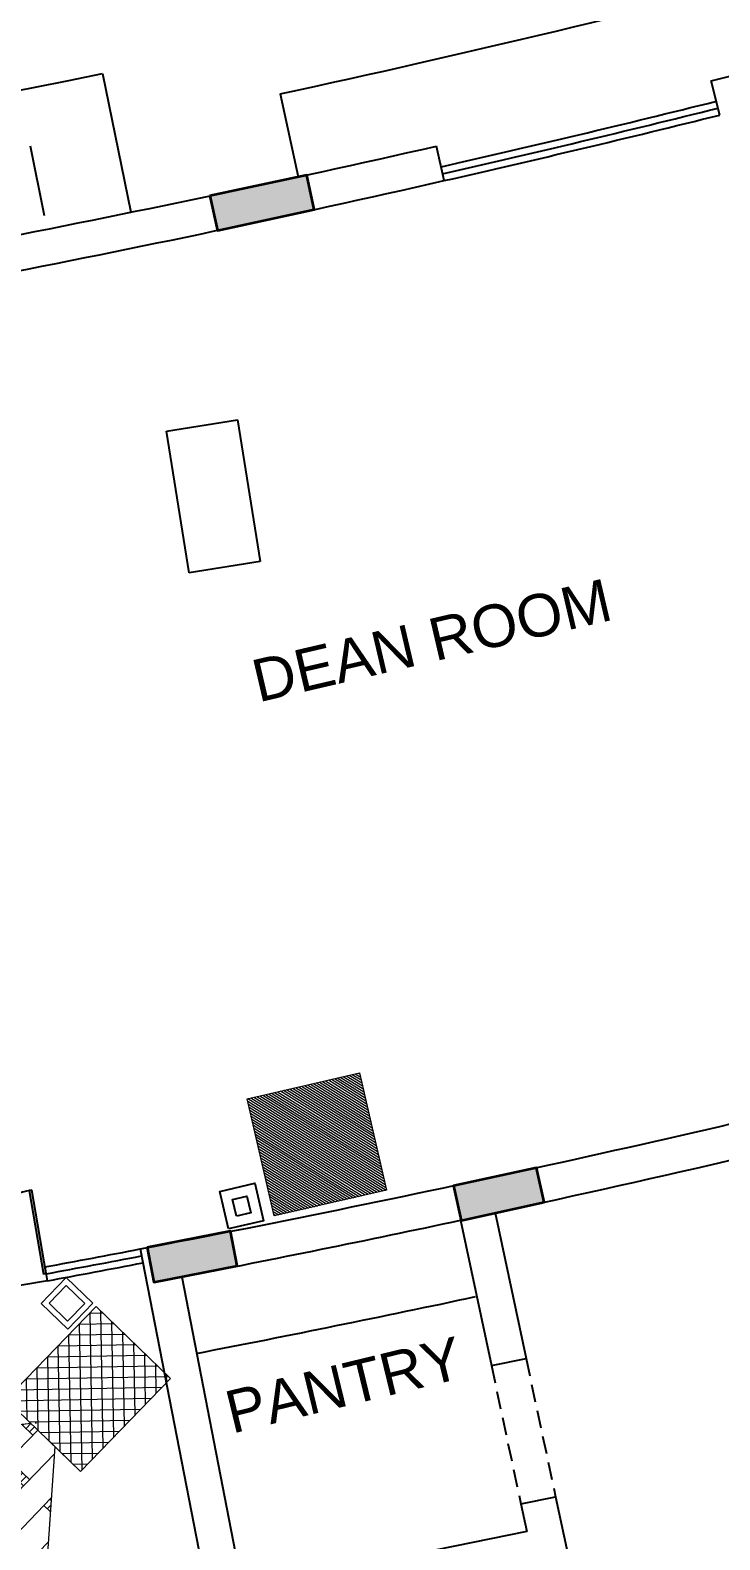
# Model space of a CAD drawing. Header units: inches. Extents: x -221585 to 401252, y -284294 to 332380.
# Drawn here: x 176534 to 177021, y 53839 to 54905 of the extents above; entities that cross this region are included whole.
import ezdxf

# ---------------------------------------------------------------- set-up
doc = ezdxf.new("R2010")
doc.units = ezdxf.units.IN
doc.header["$MEASUREMENT"] = 0
doc.linetypes.add('HIDDEN', pattern=[0.375, 0.25, -0.125])
doc.linetypes.add('HIDDEN2', pattern=[0.1875, 0.125, -0.0625])
for name, color, linetype in [('A-FUR', 252, 'Continuous'), ('AC-GRND-PATT', 251, 'Continuous'), ('TEL', 6, 'Continuous')]:
    doc.layers.add(name, color=color, linetype=linetype)
for name, color, linetype, lineweight in [('A-SEC-TXT', 3, 'Continuous', 0), ('A-WALL', 1, 'Continuous', 9), ('column fa 25', 3, 'Continuous', 35), ('text', 72, 'HIDDEN2', 5), ('Wall mount speaker', 2, 'Continuous', 0)]:
    doc.layers.add(name, color=color, linetype=linetype, lineweight=lineweight)
doc.styles.add('DIM', font='arial.ttf')
pattern_1 = [(135.0000000000003, (-206628.5231979876, -439172.1450680238), (31.07679027994059, 31.076790279941), []), (45.00000000000047, (-206628.5231979876, -439172.1450680238), (31.076790279941, -31.07679027994059), [])]

# ---------------------------------------------------------------- blocks, each defined once
blk = doc.blocks.new('RYTRTRTRTRT')
at = {"color": 1}
for p, q in [((42.51784281896418, 61.1534602869689), (42.51784281896418, 61.75346028696891)), ((42.51784281896418, 61.75346028696891), (42.53784281896421, 61.75346028696891)), ((42.53784281896421, 61.75346028696891), (42.53784281896421, 61.1534602869689)), ((43.71784281896418, 61.75346028696891), (43.6978428189642, 61.75346028696891)), ((43.6978428189642, 61.75346028696891), (43.6978428189642, 61.1534602869689)), ((43.71784281896418, 61.1534602869689), (43.71784281896418, 61.75346028696891)), ((42.51784281896418, 61.1534602869689), (42.53784281896421, 61.1534602869689)), ((43.71784281896418, 61.1534602869689), (43.6978428189642, 61.1534602869689)), ((42.51784281896418, 61.10346028696891), (43.11784281896421, 61.10346028696891)), ((43.71784281896418, 61.10346028696891), (43.11784281896421, 61.10346028696891))]:
    blk.add_line(p, q, dxfattribs=at)
for centre, start, end in [((42.5278428189642, 61.16337695363558), 359.037068388323, 90.00000000000027), ((43.70784281896417, 61.16337695363558), 90, 180.9629316116769)]:
    blk.add_arc(centre, 0.5900833333333324, start, end, dxfattribs=at)
blk = doc.blocks.new('A$C17E836C2')
for p, q in [((2.525000054928018, 2.074999972867189), (0.5250000549280172, 2.074999972867189)), ((0.5250000549280172, 2.074999972867189), (0.5250000549280172, 2.049999972867189)), ((2.525000054928018, 2.049999972867189), (2.525000054928018, 2.074999972867189)), ((0.5250000549280172, 0.0499999728671892), (0.5250000549280172, 2.049999972867189)), ((0.8000000549280175, 0.8177419083510606), (0.8000000549280175, 2.04999997286719)), ((0.8250000549280168, 0.8016128760929959), (0.8250000549280168, 2.04999997286719)), ((0.8500000549280173, 2.04999997286719), (0.8500000549280173, 0.7854838438349319)), ((0.9750000549280172, 0.7048386825446089), (0.9750000549280172, 2.049999972867189)), ((1.000000054928017, 0.6887096502865448), (1.000000054928017, 2.049999972867189)), ((1.025000054928018, 2.049999972867189), (1.025000054928018, 0.6725806180284799)), ((1.150000054928017, 0.591935456738158), (1.150000054928017, 2.049999972867189)), ((1.175000054928015, 0.5758064244800929), (1.175000054928015, 2.049999972867189)), ((1.200000054928015, 2.049999972867189), (1.200000054928015, 0.559677392222028)), ((2.525000054928018, 2.049999972867189), (2.525000054928018, 0.0499999728671892)), ((2.525000054928018, 1.974999972867188), (2.525000054928018, 1.949999972867189)), ((0.5250000549280172, 1.949999972867189), (0.5250000549280172, 1.924999972867189)), ((0.5250000549280172, 0.9749999728671896), (2.525000054928018, 0.9749999728671896)), ((2.525000054928018, 0.9499999728671896), (0.5250000549280172, 0.9499999728671896)), ((0.5250000549280172, 0.9249999728671898), (2.525000054928018, 0.9249999728671898)), ((0.5250000549280172, 0.8499999728671896), (2.525000054928018, 0.8499999728671896)), ((0.5250000549280172, 0.6499999728671897), (0.7500000549280168, 0.8499999728671896)), ((0.7218750549280168, 0.8249999728671895), (0.5250000549280172, 0.8249999728671895)), ((0.5250000549280172, 0.79999997286719), (0.6937500549280174, 0.79999997286719)), ((0.5250000549280172, 0.79999997286719), (0.6937500549280174, 0.79999997286719)), ((0.7500000549280168, 0.8499999728671896), (1.525000054928015, 0.3499999728671899)), ((2.261250054928018, 0.8249999728671895), (0.7887500549280171, 0.8249999728671895)), ((0.8275000549280163, 0.79999997286719), (2.222500054928016, 0.79999997286719)), ((0.8275000549280163, 0.79999997286719), (2.222500054928016, 0.79999997286719)), ((2.300000054928016, 0.8499999728671896), (1.525000054928018, 0.3499999728671899)), ((2.525000054928018, 0.6499999728671897), (2.300000054928016, 0.8499999728671896)), ((2.525000054928018, 0.8249999728671895), (2.328125054928016, 0.8249999728671895)), ((2.356250054928016, 0.79999997286719), (2.525000054928018, 0.79999997286719)), ((2.356250054928016, 0.79999997286719), (2.525000054928018, 0.79999997286719)), ((0.5250000549280172, 0.7249999728671899), (0.6093750549280177, 0.7249999728671899)), ((0.5812500549280176, 0.6999999728671904), (0.5250000549280172, 0.6999999728671896)), ((0.5250000549280172, 0.67499997286719), (0.5531250549280174, 0.67499997286719)), ((0.7995934266313185, 0.5676219613561992), (0.9628099179980758, 0.7127032870155398)), ((0.8243518453914511, 0.5601944357281595), (0.9819976925371792, 0.7003240776354736)), ((0.8491102641515855, 0.5527669101001198), (1.001185467076282, 0.6879448682554063)), ((0.9437500549280172, 0.7249999728671899), (2.106250054928015, 0.7249999728671899)), ((2.067500054928015, 0.6999999728671896), (0.9825000549280168, 0.6999999728671896)), ((1.021250054928017, 0.67499997286719), (2.028750054928018, 0.67499997286719)), ((2.440625054928016, 0.7249999728671899), (2.525000054928018, 0.7249999728671899)), ((2.525000054928018, 0.6999999728671896), (2.468750054928015, 0.6999999728671896)), ((2.496875054928016, 0.67499997286719), (2.525000054928018, 0.67499997286719)), ((1.525000054928018, 0.3499999728671899), (0.5250000549280172, 0.6499999728671897)), ((0.5250000549280172, 0.6249999728671904), (0.6083333882613502, 0.6249999728671904)), ((0.5250000549280172, 0.5999999728671899), (0.6916667215946842, 0.5999999728671899)), ((0.5250000549280172, 0.5749999728671896), (0.7750000549280172, 0.5749999728671896)), ((0.5250000549280172, 0.54999997286719), (0.85833338826135, 0.54999997286719)), ((0.5500000549280168, 0.6424999728671894), (0.5500000549280168, 0.3499999728671899)), ((0.5750000549280171, 0.6349999728671899), (0.5750000549280171, 0.3499999728671899)), ((0.6000000549280174, 0.62749997286719), (0.6000000549280174, 0.3499999728671899)), ((0.6250000549280177, 0.6199999728671896), (0.6250000549280177, 0.3499999728671899)), ((0.6500000549280172, 0.6124999728671892), (0.6500000549280172, 0.3499999728671899)), ((0.6750000549280168, 0.6049999728671898), (0.6750000549280168, 0.3499999728671899)), ((0.7000000549280171, 0.5974999728671895), (0.7000000549280171, 0.3499999728671899)), ((0.7250000549280174, 0.5899999728671901), (0.7250000549280174, 0.3499999728671899)), ((0.7500000549280168, 0.5824999728671898), (0.7500000549280168, 0.3499999728671899)), ((0.7750000549280172, 0.5749999728671896), (0.7750000549280172, 0.3499999728671899)), ((0.8000000549280166, 0.5674999728671895), (0.8000000549280166, 0.3499999728671899)), ((0.8250000549280168, 0.5599999728671899), (0.8250000549280168, 0.3499999728671899)), ((0.8500000549280173, 0.5524999728671895), (0.8500000549280173, 0.3499999728671899)), ((0.8750000549280175, 0.5449999728671902), (0.8750000549280175, 0.3499999728671899)), ((0.972902357952254, 0.5156292819599191), (1.0971243397718, 0.6260488213550719)), ((0.9976607767123876, 0.5082017563318786), (1.116312114310904, 0.6136696119750047)), ((1.022419195472521, 0.500774230703839), (1.135499888850008, 0.6012904025949384)), ((1.525000054928018, 0.3499999728671899), (2.525000054928018, 0.6499999728671897)), ((2.175000054928015, 0.5449999728671902), (2.175000054928015, 0.3499999728671899)), ((2.525000054928018, 0.54999997286719), (2.191666721594684, 0.54999997286719)), ((2.200000054928016, 0.5524999728671895), (2.200000054928016, 0.3499999728671899)), ((2.225000054928016, 0.5599999728671899), (2.225000054928016, 0.3499999728671899)), ((2.250000054928016, 0.5674999728671895), (2.250000054928016, 0.3499999728671899)), ((2.525000054928018, 0.5749999728671896), (2.275000054928018, 0.5749999728671896)), ((2.275000054928018, 0.5749999728671896), (2.275000054928018, 0.3499999728671899)), ((2.300000054928016, 0.5824999728671898), (2.300000054928016, 0.3499999728671899)), ((2.325000054928016, 0.5899999728671901), (2.325000054928016, 0.3499999728671899)), ((2.350000054928016, 0.5974999728671895), (2.350000054928016, 0.3499999728671899)), ((2.525000054928018, 0.5999999728671899), (2.35833338826135, 0.5999999728671899)), ((2.375000054928016, 0.6049999728671898), (2.375000054928016, 0.3499999728671899)), ((2.400000054928018, 0.6124999728671892), (2.400000054928018, 0.3499999728671899)), ((2.425000054928016, 0.6199999728671896), (2.425000054928016, 0.3499999728671899)), ((2.525000054928018, 0.6249999728671904), (2.441666721594684, 0.6249999728671904)), ((2.450000054928016, 0.62749997286719), (2.450000054928016, 0.3499999728671899)), ((2.475000054928016, 0.6349999728671899), (2.475000054928016, 0.3499999728671899)), ((2.500000054928016, 0.6424999728671894), (2.500000054928016, 0.3499999728671899)), ((0.5250000549280172, 0.5249999728671897), (0.941666721594684, 0.5249999728671897)), ((0.5250000549280172, 0.4999999728671904), (1.025000054928017, 0.4999999728671904)), ((0.5250000549280172, 0.47499997286719), (1.10833338826135, 0.47499997286719)), ((0.5250000549280172, 0.4499999728671896), (1.191666721594684, 0.4499999728671896)), ((0.9000000549280169, 0.5374999728671899), (0.9000000549280169, 0.3499999728671899)), ((0.9250000549280166, 0.5299999728671896), (0.9250000549280166, 0.3499999728671899)), ((0.9500000549280168, 0.5224999728671893), (0.9500000549280168, 0.3499999728671899)), ((0.9750000549280172, 0.5149999728671899), (0.9750000549280172, 0.3499999728671899)), ((1.000000054928017, 0.5074999728671897), (1.000000054928017, 0.3499999728671899)), ((1.025000054928017, 0.4999999728671904), (1.025000054928017, 0.3499999728671899)), ((1.050000054928015, 0.4924999728671901), (1.050000054928015, 0.3499999728671899)), ((1.075000054928015, 0.4849999728671898), (1.075000054928015, 0.3499999728671899)), ((1.100000054928017, 0.4774999728671895), (1.100000054928017, 0.3499999728671899)), ((1.125000054928017, 0.4699999728671901), (1.125000054928017, 0.3499999728671899)), ((1.146211289273189, 0.4636366025636384), (1.231438761545526, 0.5393943556946043)), ((1.150000054928017, 0.4624999728671897), (1.150000054928017, 0.3499999728671899)), ((1.170969708033323, 0.4562090769355979), (1.250626536084629, 0.527015146314537)), ((1.175000054928015, 0.4549999728671903), (1.175000054928015, 0.3499999728671899)), ((1.195728126793456, 0.4487815513075583), (1.269814310623732, 0.5146359369344699)), ((1.200000054928015, 0.44749997286719), (1.200000054928015, 0.3499999728671899)), ((1.225000054928017, 0.4399999728671899), (1.225000054928017, 0.3499999728671899)), ((1.825000054928015, 0.4399999728671899), (1.825000054928015, 0.3499999728671899)), ((1.850000054928016, 0.44749997286719), (1.850000054928016, 0.3499999728671899)), ((2.525000054928018, 0.4499999728671896), (1.85833338826135, 0.4499999728671896)), ((1.875000054928016, 0.4549999728671903), (1.875000054928016, 0.3499999728671899)), ((1.900000054928018, 0.4624999728671897), (1.900000054928018, 0.3499999728671899)), ((1.925000054928015, 0.4699999728671901), (1.925000054928015, 0.3499999728671899)), ((2.525000054928018, 0.47499997286719), (1.941666721594684, 0.47499997286719)), ((1.950000054928015, 0.4774999728671895), (1.950000054928015, 0.3499999728671899)), ((1.975000054928016, 0.4849999728671898), (1.975000054928016, 0.3499999728671899)), ((2.000000054928016, 0.4924999728671901), (2.000000054928016, 0.3499999728671899)), ((2.525000054928018, 0.4999999728671904), (2.025000054928018, 0.4999999728671904)), ((2.025000054928018, 0.4999999728671904), (2.025000054928018, 0.3499999728671899)), ((2.050000054928015, 0.5074999728671897), (2.050000054928015, 0.3499999728671899)), ((2.075000054928015, 0.5149999728671899), (2.075000054928015, 0.3499999728671899)), ((2.100000054928016, 0.5224999728671893), (2.100000054928016, 0.3499999728671899)), ((2.525000054928018, 0.5249999728671897), (2.10833338826135, 0.5249999728671897)), ((2.125000054928016, 0.5299999728671896), (2.125000054928016, 0.3499999728671899)), ((2.150000054928018, 0.5374999728671899), (2.150000054928018, 0.3499999728671899)), ((0.4700000549280176, 0.3499999728671899), (0.0300000549280171, 0.3499999728671899)), ((0.5250000549280172, 0.4249999728671902), (1.275000054928018, 0.4249999728671902)), ((0.5250000549280172, 0.3999999728671897), (1.35833338826135, 0.3999999728671897)), ((0.5250000549280172, 0.3749999728671902), (1.500000054928016, 0.3749999728671902)), ((1.525000054928015, 0.3499999728671899), (0.5250000549280172, 0.3499999728671899)), ((1.250000054928017, 0.4324999728671896), (1.250000054928017, 0.3499999728671899)), ((1.275000054928018, 0.4249999728671902), (1.275000054928018, 0.3499999728671899)), ((1.300000054928015, 0.4174999728671899), (1.300000054928015, 0.3499999728671899)), ((1.325000054928015, 0.4099999728671905), (1.325000054928015, 0.3499999728671899)), ((1.350000054928016, 0.4024999728671901), (1.350000054928016, 0.3499999728671899)), ((1.375000054928017, 0.3949999728671898), (1.375000054928017, 0.3499999728671899)), ((1.400000054928015, 0.3874999728671895), (1.400000054928015, 0.3499999728671899)), ((1.425000054928015, 0.3799999728671901), (1.425000054928015, 0.3499999728671899)), ((1.450000054928015, 0.3724999728671898), (1.450000054928015, 0.3499999728671899)), ((1.49282915191506, 0.3596512437710766), (1.500067605092975, 0.3660854243736678)), ((1.517587570675194, 0.352223718143037), (1.519255379632078, 0.3537062149936005)), ((1.525000054928018, 0.3499999728671899), (2.525000054928018, 0.3499999728671899)), ((1.525000054928018, 0.0499999728671892), (1.525000054928018, 0.3499999728671899)), ((2.525000054928018, 0.3749999728671902), (1.550000054928015, 0.3749999728671902)), ((1.600000054928016, 0.3724999728671898), (1.600000054928016, 0.3499999728671899)), ((1.625000054928016, 0.3799999728671901), (1.625000054928016, 0.3499999728671899)), ((1.650000054928018, 0.3874999728671895), (1.650000054928018, 0.3499999728671899)), ((1.675000054928015, 0.3949999728671898), (1.675000054928015, 0.3499999728671899)), ((2.525000054928018, 0.3999999728671897), (1.691666721594684, 0.3999999728671897)), ((1.700000054928015, 0.4024999728671901), (1.700000054928015, 0.3499999728671899)), ((1.725000054928016, 0.4099999728671905), (1.725000054928016, 0.3499999728671899)), ((1.750000054928016, 0.4174999728671899), (1.750000054928016, 0.3499999728671899)), ((2.525000054928018, 0.4249999728671902), (1.775000054928015, 0.4249999728671902)), ((1.775000054928015, 0.4249999728671902), (1.775000054928018, 0.3499999728671899)), ((1.800000054928015, 0.4324999728671896), (1.800000054928015, 0.3499999728671899)), ((2.580000054928015, 0.3499999728671899), (3.020000054928017, 0.3499999728671899)), ((5.49280177e-08, 0.3199999728671905), (5.49280177e-08, 0.0499999728671892)), ((0.5000000549280177, 0.0499999728671892), (0.5000000549280177, 0.3199999728671905)), ((2.550000054928016, 0.0499999728671892), (2.550000054928016, 0.3199999728671905)), ((3.050000054928016, 0.3199999728671905), (3.050000054928016, 0.0499999728671892)), ((5.49280177e-08, 0.0499999728671892), (0.5000000549280177, 0.0499999728671892)), ((5.49280177e-08, 0.0249999728671897), (3.050000054928016, 0.0249999728671897)), ((5.49280177e-08, -2.71328098e-08), (5.49280177e-08, 0.0249999728671897)), ((2.525000054928018, 0.0499999728671892), (0.5250000549280172, 0.0499999728671892)), ((3.050000054928016, 0.0499999728671892), (2.550000054928016, 0.0499999728671892)), ((3.050000054928016, 0.0249999728671897), (3.050000054928016, -2.71328098e-08)), ((3.050000054928016, -2.71328098e-08), (5.49280177e-08, -2.71328098e-08))]:
    blk.add_line(p, q)
for centre, start, end in [((0.0300000549280171, 0.3199999728671905), 90, 180), ((0.4700000549280176, 0.3199999728671905), 0, 90), ((2.580000054928016, 0.3199999728671905), 90.00000000000004, 180), ((3.020000054928017, 0.3199999728671905), 0, 90)]:
    blk.add_arc(centre, 0.03, start, end)
blk = doc.blocks.new('ddfe')
at = {"layer": 'column fa 25', "ltscale": 10}
h = blk.add_hatch(color=3, dxfattribs=at)
h.set_gradient(color1=(141, 141, 141), color2=(145, 145, 145), one_color=1, tint=0.5699999928474426, name='CYLINDER')
h.paths.add_polyline_path([(177039.0371168449, 119902.3598854549), (177064.0371168449, 119902.3598854549), (177064.0371168449, 119962.3598854549), (177039.0371168449, 119962.3598854549)])
at = {"layer": 'column fa 25', "color": 2, "ltscale": 10}
blk.add_lwpolyline([(177039.0371168449, 119902.3598854549), (177064.0371168449, 119902.3598854549), (177064.0371168449, 119962.3598854549), (177039.0371168449, 119962.3598854549)], close=True, dxfattribs=at)
blk = doc.blocks.new('dd')
at = {"layer": 'column fa 25', "ltscale": 10}
h = blk.add_hatch(color=3, dxfattribs=at)
h.set_gradient(color1=(141, 141, 141), color2=(145, 145, 145), one_color=1, tint=0.5699999928474426, name='CYLINDER')
h.paths.add_polyline_path([(177327.7670854307, 119885.9636786617), (177352.7670854306, 119885.9636786617), (177352.7670854306, 119955.9636786617), (177327.7670854306, 119955.9636786617)])
at = {"layer": 'column fa 25', "color": 1, "ltscale": 10}
blk.add_lwpolyline([(177327.7670854307, 119885.9636786617), (177352.7670854307, 119885.9636786617), (177352.7670854307, 119955.9636786617), (177327.7670854307, 119955.9636786617)], close=True, dxfattribs=at)
blk = doc.blocks.new('erewrewgregre')
for p, q in [((1543.251344523839, -964.4104493089363), (1543.251344523839, -964.917449308936)), ((1544.265344523839, -964.410449308936), (1543.251344523839, -964.4104493089363)), ((1544.265344523839, -964.917449308936), (1544.265344523839, -964.410449308936)), ((1543.251344523839, -964.917449308936), (1544.265344523839, -964.917449308936))]:
    blk.add_line(p, q)
blk = doc.blocks.new('A$C54490F4E')
at = {"layer": 'Wall mount speaker', "ltscale": 0.1}
h = blk.add_hatch(dxfattribs=at)
h.set_pattern_fill('ANSI31', color=3, scale=50, style=0)
h.set_pattern_definition([(45, (0, 0), (-4.419417382415921, 4.419417382415922), [])])
h.paths.add_polyline_path([(347.3943627336994, 331.8744077282026), (0, 331.8744077282026), (0, -0.000979312986601144), (347.3943627336994, -0.000979312986601144)])
at = {"layer": 'Wall mount speaker', "color": 3, "ltscale": 0.1}
blk.add_lwpolyline([(0, 331.8744077282026), (347.3943627336994, 331.8744077282026), (347.3943627336994, -0.000979312986601144), (0, -0.000979312986601144)], close=True, dxfattribs=at)
blk = doc.blocks.new('A$C1A917D7C')
at = {"layer": 'TEL', "elevation": 4.688536560893128e-10}
for points in [[(-0.001348408171907067, 956.4689931767061), (227.1987723985221, 956.4689931767061), (227.1987723985221, 744.3099329518154), (-0.001348408171907067, 744.3099329518154)], [(63.03447302966379, 893.4331717165187), (164.1629509606864, 893.4331717165187), (164.1629509606864, 807.3457543971017), (63.03447302966379, 807.3457543971017)]]:
    blk.add_lwpolyline(points, close=True, dxfattribs=at)
at = {"layer": 'Wall mount speaker', "color": 2, "ltscale": 0.1, "xscale": 2.038325862171721, "yscale": 2.038325862171721, "zscale": 2.038325862171721}
blk.add_blockref('A$C54490F4E', (14.10959961800836, 0.001338687725365162), dxfattribs=at)
blk = doc.blocks.new('A$C08703A85')
at = {"layer": 'AC-GRND-PATT', "lineweight": -2, "ltscale": 0.1}
h = blk.add_hatch(dxfattribs=at)
h.set_pattern_fill('ANSI37', color=0, scale=351.5937463113331, angle=-2.691e-13)
h.set_pattern_definition(pattern_1)
h.paths.add_polyline_path([(-0.003734150435775518, 836.800141538959), (67.48671045014635, 836.800141538959), (70.3150150985457, 834.4036621111445), (70.3150150985457, 5.948316450696439), (63.24153318116441, 0.001329909544438124), (-0.003734150435775518, 0.001329909544438124)])
h = blk.add_hatch(dxfattribs=at)
h.set_pattern_fill('BRSTONE', color=0, scale=351.5937463113331, angle=-2.691e-13)
h.set_pattern_definition([(180.000000000001, (-206628.5231979876, -439172.1450680238), (-6.724011267479903e-13, 116.02593628274), []), (90, (-206944.9575696974, -439172.1450680238), (175.7968731556658, 116.025936282741), [116.02593628274, -116.02593628274]), (90, (-206909.7981950431, -439172.1450680238), (175.7968731556658, 116.025936282741), [116.02593628274, -116.02593628274]), (180.000000000001, (-206944.9575696974, -439152.8074119729), (-175.7968731556674, 116.025936282739), [-316.4343716801998, 35.1593746311333]), (180.000000000001, (-206944.9575696974, -439133.469755922), (-175.7968731556674, 116.025936282739), [-316.4343716801998, 35.1593746311333]), (180.000000000001, (-206944.9575696974, -439114.132099886), (-175.7968731556674, 116.025936282739), [-316.4343716801998, 35.1593746311333]), (180.000000000001, (-206944.9575696974, -439094.794443835), (-175.7968731556674, 116.025936282739), [-316.4343716801998, 35.1593746311333]), (180.000000000001, (-206944.9575696974, -439075.4567877841), (-175.7968731556674, 116.025936282739), [-316.4343716801998, 35.1593746311333])])
h.paths.add_polyline_path([(70.3150150985457, 834.4036621111445), (481.4555202932097, 486.0360413151793), (481.4555202932097, 351.6121742981486), (70.3150150985457, 5.948316450696439)])
h = blk.add_hatch(dxfattribs=at)
h.set_pattern_fill('ANSI37', color=0, scale=351.5937463113331, angle=-2.691e-13)
h.set_pattern_definition(pattern_1)
h.paths.add_polyline_path([(1008.846139809582, 627.6013600486331), (1008.846139809582, 205.6888644653372), (481.4555202932097, 205.6888644653372), (481.4555202932097, 416.6451122718863), (481.4555202932097, 627.6013600486331)])
at = {"layer": 'A-WALL', "color": 10, "lineweight": -2, "ltscale": 0.1}
for p, q in [((-0.003734150435775518, 836.800141538959), (-0.003734150435775518, 0.001329909544438124)), ((70.3150150985457, 836.800141538959), (-0.003734150435775518, 836.800141538959)), ((481.4555202932097, 486.0360413151793), (67.48671045014635, 836.800141538959)), ((70.3150150985457, 838.5576078253798), (70.3150150985457, 0.001329909544438124)), ((481.4555202932097, 205.6888644653372), (481.4555202932097, 627.6013600486331)), ((481.4555202932097, 627.6013600486331), (1008.846139809582, 627.6013600486331)), ((1008.846139809582, 627.6013600486331), (1008.846139809582, 205.6888644653372)), ((498.59251584718, 471.5155203151517), (494.5514070005156, 474.9396330821328)), ((481.4555202932097, 205.6888644653372), (481.4555202932097, 416.6451122718863)), ((481.4555202932097, 351.6121742981486), (63.24153318116441, 0.001329909544438124)), ((1008.846139809582, 205.6888644653372), (481.4555202932097, 205.6888644653372))]:
    blk.add_line(p, q, dxfattribs=at)
at = {"layer": 'A-WALL', "color": 10, "linetype": 'ByBlock', "lineweight": -2, "ltscale": 0.1}
blk.add_line((70.3150150985457, 0.001329909544438124), (-0.003734150435775518, 0.001329909544438124), dxfattribs=at)
blk = doc.blocks.new('A$C1C8104B6')
at = {"color": 6}
for points in [[(736.5003980866168, 0.0002716926392167807), (887, 0.0002716926392167807), (887, 146), (736.5003980866168, 146)], [(759.5003980866168, 23.00027169263922), (864, 23.00027169263922), (864, 123), (759.5003980866168, 123)]]:
    blk.add_lwpolyline(points, close=True, dxfattribs=at)
at = {"layer": 'A-SEC-TXT', "rotation": 270}
blk.add_blockref('A$C08703A85', (89.89903803798393, 1008.846411502222), dxfattribs=at)

msp = doc.modelspace()

# ---------------------------------------------------------------- linework, layer by layer
at = {"color": 20, "ltscale": 10}
for p, q in [((176584.7648919509, 54874.7935687542, -0.4190653812715197), (176604.8494398089, 54776.83127530805)), ((176710.2092602885, 54860.41345801619, -0.4207134500392786), (176722.9624502824, 54801.78448783803))]:
    msp.add_line(p, q, dxfattribs=at)
at = {"color": 4, "ltscale": 10}
for p, q in [((177020.8097088559, 54845.5537241015), (177014.7727535988, 54869.81388014437)), ((176826.1639543606, 54799.15748824294), (176820.6081523998, 54823.53233315678)), ((176837.5901383765, 54064.39149893505), (176859.4813579105, 53961.71397492166)), ((176862.0458765462, 54069.62399558163), (176883.9703864047, 53966.74604018118)), ((176611.4871109735, 54044.13913934263), (176718.0822157532, 53494.38699400357)), ((176640.7923198529, 54024.33685984019), (176683.6213147177, 53803.4511835391)), ((176859.4813579104, 53961.71397492166), (176883.9703864047, 53966.74604018118)), ((176880.3339578597, 53863.90794249297), (176904.8228948403, 53868.94043707575, 0.002096216544461645)), ((176904.8228948404, 53868.94043707578), (176946.4863323978, 53673.52425229536)), ((176880.3339578597, 53863.90794249297), (176884.5044778496, 53844.34673600718)), ((176884.5948682442, 53844.36513757489), (176781.6156135019, 53823.40074489119))]:
    msp.add_line(p, q, dxfattribs=at)
at = {"color": 20, "linetype": 'HIDDEN', "ltscale": 200}
msp.add_line((176533.7496157578, 54823.68690793512, -0.4207511637557927), (176545.445966304, 54764.83798794592, -0.06010909702849313), dxfattribs=at)
at = {"color": 5, "ltscale": 10}
msp.add_line((176544.1293625496, 54031.47173694188, -0.0003636085385553638), (176545.7146038079, 54021.59706967398, -0.0003636085385553638), dxfattribs=at)
at = {"color": 2, "linetype": 'HIDDEN2', "ltscale": 100}
for p, q in [((176883.9720690964, 53966.73814785718), (176904.8228948403, 53868.94043707575, 0.002096216544461645)), ((176859.4831321158, 53961.70565327427), (176880.3339578597, 53863.90794249297, 0.002096216544461645))]:
    msp.add_line(p, q, dxfattribs=at)
at = {"color": 20, "ltscale": 10}
for centre, radius, start, end in [((174578.6198291492, 64659.757249673, -0.42108625411155), 10028.5, 282.2720164353184, 284.5579408504911), ((174578.6198291375, 64659.75724967608), 9988.5, 272.6704846629492, 281.5864046641834)]:
    msp.add_arc(centre, radius, start, end, dxfattribs=at)
at = {"color": 4, "ltscale": 10}
for centre, radius, start, end in [((174578.6198291374, 64659.75724967608), 10088.5, 283.9738019583839, 284.7551354825927), ((174578.6198291374, 64659.75724967608), 10088.5, 280.9587692825766, 282.8401676092953), ((174578.6198291374, 64659.75724967608), 10113.5, 280.9587691704751, 282.8401676092953), ((174575.6272150419, 64672.44930303357), 10821.53882086458, 280.8436936824144, 284.0662712444445), ((174569.1973922327, 64698.74736558924), 10873.61107391926, 282.1729646288157, 284.0654590408126), ((174578.6198291374, 64659.75724967608), 10833.5, 280.9732954312244, 282.0354663200599)]:
    msp.add_arc(centre, radius, start, end, dxfattribs=at)
at = {"color": 5, "ltscale": 10}
for centre, radius, start, end in [((174578.6198291374, 64659.75724967608), 10103.5, 282.8401676092953, 283.9738019583839), ((174578.6198291374, 64659.75724967608), 10108.5, 282.8401676092953, 283.9738019583839), ((174578.6198291374, 64659.75724967608), 10108.5, 282.8401676092953, 283.9738019583839), ((174578.6198291374, 64659.75724967608), 10113.5, 282.8401676092953, 283.9738019583839), ((174350.716375617, 65880.54684506821), 12050.37890250778, 280.487036182437, 280.8133351581694), ((174578.6198288779, 64659.7572510754), 10813.50000142317, 280.4769804622916, 280.8408317742112), ((174578.6198292639, 64659.75724901665), 10818.49999932858, 280.4769804351593, 280.8408929944626)]:
    msp.add_arc(centre, radius, start, end, dxfattribs=at)
at = {"color": 253, "ltscale": 10}
msp.add_arc((174578.6198291374, 64659.75724967608), 10888.5, 280.9732954312244, 282.0315959835075, dxfattribs=at)

# ---------------------------------------------------------------- block references
at = {"color": 4, "extrusion": (0, 0, -1), "xscale": 100.0000000000058, "yscale": 100.0000000000058, "zscale": -100, "rotation": 260.86637250668}
msp.add_blockref('erewrewgregre', (-56914.54702136401, 191681.7362958892, -0.0154767592004664), dxfattribs=at)
at = {"color": 4, "xscale": 99.99999999999504, "yscale": 99.99999999999504, "zscale": 99.99999999999504, "rotation": 9.649310448246581}
msp.add_blockref('RYTRTRTRTRT', (173260.1275247644, 47264.9385439777, -0.0003636085385553638), dxfattribs=at)
at = {"layer": 'A-FUR', "xscale": 98.00000000056751, "yscale": 98.00000000056751, "zscale": 98.00000000056751, "rotation": 13.87706158374537}
msp.add_blockref('A$C17E836C2', (177053.9767095815, 53710.11021292357, 0.8421725082233061), dxfattribs=at)
at = {"layer": 'A-SEC-TXT', "color": 30, "xscale": 0.12012, "yscale": 0.12012, "zscale": 0.12012, "rotation": 102.9843099762931}
msp.add_blockref('A$C1A917D7C', (176785.7361081861, 54084.07458096911), dxfattribs=at)
at = {"layer": 'A-SEC-TXT', "xscale": 0.17325, "yscale": 0.17325, "zscale": 0.17325, "rotation": 135.9986479017304}
msp.add_blockref('A$C1C8104B6', (176669.6561263781, 53917.11001187025), dxfattribs=at)
at = {"layer": 'column fa 25', "color": 3, "rotation": 282.109174244483}
msp.add_blockref('dd', (22243.28752758194, 203021.5181135025, 8.665159250458524e-07), dxfattribs=at)
at = {"layer": 'column fa 25', "color": 3, "extrusion": (-0.003825191139097719, 0.01747264164238011, 0.9998400245573221), "rotation": 89.9999999724264}
msp.add_blockref('ddfe', (-64406.62082084706, -192056.6265602968, 268.6544235760416), dxfattribs=at)
at = {"layer": 'column fa 25', "color": 3, "extrusion": (-0.003449131796053015, 0.01755074878926296, 0.9998400245573238), "rotation": 90.00000000008723}
msp.add_blockref('ddfe', (-63820.8889456785, -196008.9404373089, 339.3586221442501), dxfattribs=at)

# ---------------------------------------------------------------- texts
at = {"layer": 'text', "lineweight": -2, "ltscale": 2, "char_height": 30, "attachment_point": 7, "style": 'DIM'}
for s, insert, width, rotation in [('{\\C3;DEAN ROOM}', (176694.9829714861, 54429.91940533197, -0.42108625411155), 720.441937399322, 13.138770620571583), ('{\\C3;PANTRY}', (176676.2264912007, 53913.51892899738, -0.42108625411155), 355.2196794299279, 13.627141931390303)]:
    msp.add_mtext(s, dxfattribs=dict(at, insert=insert, width=width, rotation=rotation))

doc.saveas('drawing.dxf')
